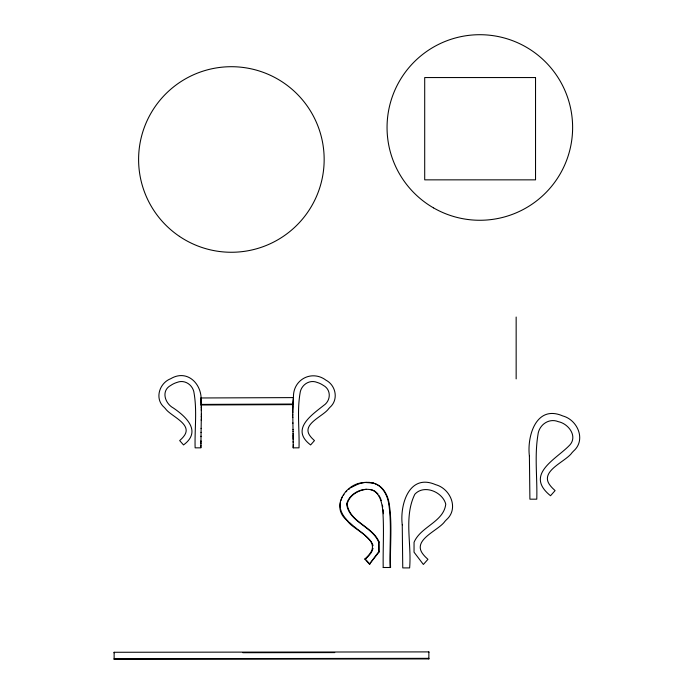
<?xml version="1.0" encoding="UTF-8"?>
<svg xmlns="http://www.w3.org/2000/svg" width="694" height="694" viewBox="0 0 694 694"><rect width="100%" height="100%" fill="white"/><g stroke="black" fill="none" stroke-linecap="round" stroke-linejoin="round"><path stroke-width="1.04" d="M200.93 445.34L200.93 447.838L195.127 447.838C194.589 429.786 197.122 411.499 194.147 393.585C193.4 385.309 184.951 379.106 176.961 382.437A22 22 0 0 0 170.88 385.344C160.808 390.635 164.851 403.448 173.396 408.029C186.252 416.799 201.945 431.399 183.528 444.941L179.677 440.603L181.741 438.643A27.769 27.769 0 0 0 183.728 436.405C193.635 424.208 170.524 416.287 165.372 408.575A37.936 37.936 0 0 1 164.174 407.309C154.285 398.79 159.377 382.993 170.724 378.707C187.406 368.748 202.535 384.346 201.043 401.384M200.93 447.344L200.93 446.841M201.329 408.818L201.347 414.396M292.781 411.828L292.799 415.038M383.695 567.545L383.209 567.501C382.845 548.251 384.25 528.949 382.689 509.743C381.813 501.849 379.384 491.682 370.483 489.513M114.137 659.3L114.137 658.719L428.866 658.337L428.857 658.927L114.137 659.3L114.128 652.273L428.857 651.9L428.857 658.927M114.128 652.863L114.128 652.273M200.93 445.834L200.939 443.336M428.849 652.481L428.857 651.9M200.939 443.839L200.948 441.835M201.347 414.075L201.329 416.348M292.79 411.186L292.79 410.579M200.948 442.338L201.069 432.301M200.956 441.332L200.956 440.837M292.981 403.231L292.781 412.791M201.321 417.051L201.338 415.992M201.329 416.695L201.286 419.506M201 436.656L201.008 436.196M292.799 409.694L292.825 407.933M201.277 420.555L201.295 419.159M201.06 432.57L201.139 428.345M201.277 420.208L201.13 428.606M292.825 407.647L292.851 406.762M292.859 406.467L292.946 404.021M340.181 504.937L340.398 502.612M293.015 402.685L292.946 404.047L201.208 404.411L201.26 405.912M292.998 402.945L293.432 397.697M293.024 402.407L293.441 397.601L200.731 397.974L201.087 402.026M293.467 397.445C292.773 379.575 311.779 369.512 325.972 380.182C335.896 385.326 338.776 399.683 329.962 407.309A37.936 37.936 0 0 1 328.765 408.575C323.569 416.322 300.502 424.199 310.418 436.396A27.769 27.769 0 0 0 312.404 438.634L314.46 440.603L310.608 444.941C290.3 429.603 311.103 415.385 323.595 405.513C331.029 400.707 331.385 389.56 323.257 385.344A22 22 0 0 0 317.175 382.437C309.186 379.115 300.736 385.3 299.99 393.585C297.015 411.499 299.548 429.786 299.01 447.838L293.206 447.838L293.206 446.337M373.025 548.381L372.799 549.249M340.823 500.704L341.092 499.854M364.315 482.582C346.488 482.694 330.5 505.943 346.202 519.719A44.954 44.954 -84.1 0 0 347.633 521.203C353.845 530.337 381.258 539.507 369.598 554.029A32.913 32.904 0 0 1 367.265 556.701L364.836 559.052L369.442 564.153L378.681 551.808L378.594 541.919C371.889 526.13 348.813 521.879 346.644 503.983C349.611 492.679 364.35 485.869 374.847 491.118M369.442 564.153L379.176 551.86L379.089 541.971C372.374 526.182 349.308 521.931 347.139 504.026C349.203 495.351 358.113 490.224 366.493 489.27M341.491 498.76L341.838 497.971M372.322 550.489L371.906 551.331M342.211 497.199L342.472 496.713M371.663 551.765L371.064 552.728M343.478 495.056L343.946 494.397M370.952 552.884L370.553 553.456M370.275 553.829L370.093 554.081A32.913 32.904 0 0 1 367.759 556.753L366.944 557.586M346.167 491.742L346.722 491.187M366.718 557.803L366.259 558.245M366.033 558.462L364.836 559.052M348.596 489.513L349.958 488.455M351.199 487.596L352.049 487.049M352.483 486.789L357.818 484.23M358.269 484.065L359.882 483.536M360.576 483.345L363.37 482.729M363.821 482.53L364.784 482.521M364.289 482.469L366.189 482.399M364.758 482.425L373.329 483.067M366.172 482.321L369.017 482.391M383.209 567.501L390.566 567.501C389.846 545.848 392.596 523.935 388.961 502.456C387.417 494.067 382.229 485.132 373.337 483.154M201.234 404.992L292.92 404.628M242.831 652.707L334.76 652.594M369 482.365L371.359 482.642M346.644 503.983L347.139 504.026M378.594 541.919L379.089 541.971M378.681 551.808L379.176 551.86M390.566 567.501L390.08 567.449C389.438 546.299 391.858 524.95 388.779 503.931C387.434 495.637 383.157 486.72 374.803 483.649M371.333 482.677L374.803 483.518M357.705 529.392L359.7 530.953M357.098 528.915L354.061 526.503M360.099 531.266L363.214 533.755M353.463 526.017L349.125 522.226M363.491 533.99L364.055 534.449M364.324 534.684L370.223 540.452M375.636 491.829L377.996 493.937M346.696 519.763L344.762 517.472M365.33 559.104L365.903 559.737M366.475 560.379L369.928 564.205M370.587 540.912L370.917 541.346M344.562 517.212L344.172 516.674M371.212 541.762L371.637 542.404M343.799 516.136L342.758 514.48M378.95 495.559L379.913 497.182M372.01 543.038L372.314 543.61M342.437 513.907L342.142 513.326M341.864 512.745L341.474 511.842M372.661 544.408L373.034 545.658M341.136 510.931L340.763 509.691M380.39 497.988L381.249 500.626M382.403 505.128L382.715 506.993M340.416 508.121L340.181 505.57M383.183 509.795L383.461 513.742M201.06 401.626L201.173 403.613M201.095 402.19L201.139 402.98M201.156 403.301L201.347 410.579M201.182 403.778L201.217 404.559M201.295 407.057L201.312 407.933M292.911 423.297L292.816 417.051M293.024 429.395L293.059 431.512M292.903 422.872L293.024 429.664M293.094 433.932L293.05 431.243M293.111 434.834L293.128 436.196M293.085 433.472L293.12 435.294M293.137 436.656L293.154 438.018M293.12 435.745L293.137 437.107M293.154 438.469L293.163 439.38M292.79 414.717L292.816 417.398M293.146 437.558L293.206 445.34M293.18 441.332L293.189 442.338M293.206 444.837L293.206 446.841M293.206 447.344L293.206 447.838M516.154 317.037L516.154 378.898M348.128 521.255A44.954 44.954 -84.1 0 1 347.165 520.266M402.251 524.855L402.754 567.909L409.625 567.909C411.759 543.706 403.691 516.865 414.83 494.258C424.034 484.074 442.677 491.968 445.756 504.139C443.709 522.053 420.668 526.46 414.058 542.3L414.04 552.19L423.375 564.465L427.938 559.329L425.491 557.004A32.913 32.913 0 0 1 423.14 554.35C411.403 539.871 438.695 530.58 444.889 521.368A44.954 44.954 0 0 0 446.303 519.875C459.168 508.745 450.493 488.611 435.624 484.672C409.035 473.074 399.727 504.807 402.251 524.855M529.401 456.123L529.904 499.177L536.774 499.177C537.416 477.776 534.415 456.114 537.937 434.878C538.83 425.066 548.833 417.727 558.306 421.666C568.906 423.765 578.605 437.22 568.716 446.121C554.697 460.027 524.612 474.913 550.524 495.742L555.087 490.606L552.641 488.272A32.913 32.913 0 0 1 550.29 485.618C538.535 471.157 565.922 461.805 572.038 452.644A44.954 44.954 0 0 0 573.461 451.143C586.326 440.013 577.642 419.887 562.773 415.94C536.184 404.342 526.876 436.084 529.401 456.123M535.534 77.555L424.702 77.555L424.702 179.85L535.534 179.85L535.534 77.555M433.446 207.844A92.788 92.788 0 0 0 572.619 127.488A92.788 92.788 0 0 0 433.446 47.131A92.788 92.788 0 0 0 433.446 207.844M179.373 236.324A92.788 92.788 0 0 0 323.925 166.1A92.788 92.788 0 0 0 190.833 76.028A92.788 92.788 0 0 0 179.373 236.324"/></g></svg>
